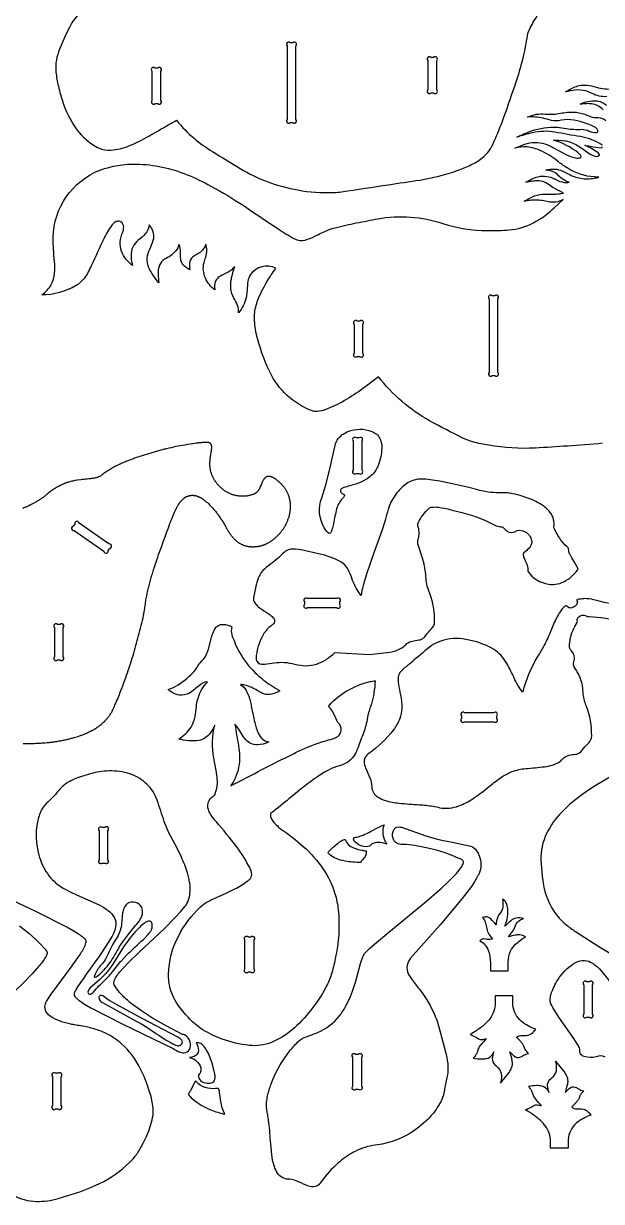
# Model space of a CAD drawing. Extents: x -2280 to 407, y -1036 to 1477.
# Drawn here: x -1341 to -558, y -1036 to 558 of the extents above; entities that cross this region are included whole.
import ezdxf

# ---------------------------------------------------------------- set-up
doc = ezdxf.new("R2010")
doc.units = 0
doc.header["$MEASUREMENT"] = 0
doc.layers.get('0').update_dxf_attribs({"linetype": 'CONTINUOUS'})

msp = doc.modelspace()

# ---------------------------------------------------------------- linework, layer by layer
for points in [[(-1264.3, 573.1, 0.063229), (-1278.4, 553.7, 0.02647), (-1293.5, 519.7, 0.054772), (-1297.1, 504.6, 0.045683), (-1297.1, 492.3, 0.036117), (-1293.8, 473.3, 0.029081), (-1287.4, 450.4, 0.065035), (-1270.7, 417, 0.096726), (-1246.8, 393.8, 0.04106), (-1238.7, 389.4, 0.118064), (-1222.7, 386.7, 0.077384), (-1198.3, 392.3, 0.031689), (-1171.4, 405.6, 0.004529), (-1148.8, 418.6, -0.009558), (-1133.6, 427, 0.058846), (-1109.4, 402.2, 0.036049), (-1085.2, 384.8, -0.001179), (-1047.7, 361.9, 0.092263), (-969.4, 332.7, 0.052025), (-921.4, 329.2, 0.023875), (-910.2, 330.2, 0.001047), (-846.7, 339.9, 0.00452), (-804.1, 346.2, 0.041714), (-753.4, 359, 0.02777), (-735.1, 366.6, 0.047298), (-720.4, 375.6, 0.067232), (-710.4, 385.5, 0.048544), (-706.7, 391.8, 0.009288), (-694.1, 420.7, 0.013255), (-690.3, 431.1, 0.000889), (-673.6, 479.2, 0.017657), (-664.1, 511.7, 0.027333), (-658.4, 541.8, -0.087733), (-655.6, 549.8, -0.051122), (-645.3, 567.7, -0.018027)], [(-551.1, 459, -0.135894), (-570.7, 463.3, 0.034307), (-579.3, 466.7, 0.096811), (-593.8, 467.8, 0.037871), (-607.1, 465.4, -0.043629), (-592.1, 472.9, -0.127992), (-574.8, 474.2, -0.027424), (-562.2, 471.1, 0.111341), (-539.3, 470.2)], [(-556, 441.3, 0.187688), (-571.6, 449.2, 0.045874), (-578.4, 449.5, 0.021179), (-586.8, 448.8, -0.136223), (-566, 453.5, -0.165644), (-551.2, 447.3, -0.042013)], [(-557, 393.1, 0.16388), (-558.8, 394.8, 0.096239), (-586.6, 404.9, -0.00662), (-621.4, 411.1, 0.096931), (-651.5, 410.1, 0.028256), (-673, 404.1, -0.026071), (-653.1, 412.6, -0.100437), (-617.9, 417.5, -0.020531), (-605.7, 415.8, 0.051838), (-585, 414.9, -0.104974), (-574.6, 412.5, 0.112369), (-565.1, 410.6, 0.34741), (-562.9, 412.4, 0.117634), (-563.4, 414.1, 0.144585), (-567, 417.6, 0.093606), (-599.6, 427.8, 0.084131), (-616.4, 426.5, -0.126487), (-629.1, 427.6, 0.077444), (-650.8, 431.5, 0.021821), (-658.2, 431.4, -0.138377), (-634.3, 435.5, 0.074588), (-616.2, 436.1, -0.053002), (-596.7, 438.1, -0.083091), (-580.6, 435.2, 0.018167), (-573.3, 432.2, 0.086622), (-562.6, 430.6, -0.200904), (-552.3, 426.6, 0.194342)], [(-556.8, -10.1, -0.009361), (-604.2, -13.8, -0.001761), (-647.8, -16.6, -0.054921), (-710.7, -12.7, -0.024406), (-732.2, -8.2, -0.050218), (-746, -2.9, -0.011553), (-790.9, 20.4, -0.099836), (-860.3, 80, -0.040286), (-909.6, 45.8, -0.047463), (-934.9, 34.5, -0.079753), (-945.9, 32.9, -0.061972), (-950.2, 33.8, -0.191256), (-1007.5, 86.5, -0.054014), (-1025.7, 138.6, -0.051109), (-1028.2, 161.8, -0.080329), (-1024.3, 181.4, -0.053197), (-1011.5, 208.3, -0.024085), (-999.1, 226.8, 0.376616), (-1033.9, 217.7, 0.107741), (-1037.1, 209.1, 0.035905), (-1037.9, 200.4, -0.0376), (-1039.6, 186.7, -0.117023), (-1049.6, 166.5, 0.103366), (-1051.2, 176.4, 0.033761), (-1056, 186.5, -0.089975), (-1060.2, 199.6, -0.065916), (-1059.5, 212.2, -0.043377), (-1054.8, 228.8, -0.081613), (-1063.8, 221.5, -0.012883), (-1074.4, 216.1, 0.087236), (-1079.6, 211.8, 0.15644), (-1082.2, 204.1, 0.045045), (-1081.8, 197.4, -0.119251), (-1094.7, 213.6, -0.165289), (-1096.5, 234.4, -0.023644), (-1094.1, 241.9, 0.160612), (-1094.2, 259.5, -0.182494), (-1102.9, 247.6, -0.032442), (-1107.9, 244.7, 0.0963), (-1113.4, 240.3, 0.170018), (-1116.3, 231.3, 0.042261), (-1115.7, 224.6, -0.092682), (-1124.8, 231.5, -0.158569), (-1128.1, 239.4, -0.019701), (-1128.2, 247.9, 0.085199), (-1130.2, 259, -0.16036), (-1142, 243.6, -0.031118), (-1149.9, 239, 0.163502), (-1156.7, 230.9, 0.109738), (-1158.8, 218.1, 0.035193), (-1157.5, 206.9, -0.068035), (-1171.1, 227.4, -0.121456), (-1173.5, 240.8, -0.078573), (-1170.1, 252.7, 0.030203), (-1165.2, 264.6, 0.235577), (-1168.5, 282.5, 0.024411), (-1170.9, 285.6, -0.169227), (-1176.3, 273.2, -0.052239), (-1184, 266.1, 0.063535), (-1191.4, 258.2, 0.133779), (-1195.3, 246.5, 0.066506), (-1194.6, 235.8, 0.018596), (-1193.3, 230.6, -0.092477), (-1205.5, 243.9, -0.207662), (-1208.7, 269.1, -0.032777), (-1206.3, 276.3, 0.132334), (-1205.5, 284.6, 0.291653), (-1211.4, 290.4, 0.177282), (-1216.9, 289.2, 0.099209), (-1221.3, 285, 0.049423), (-1232.4, 266.5, 0.001756), (-1248.8, 230.8, -0.045081), (-1258.6, 213.5, -0.10105), (-1269.9, 203.3, -0.134245), (-1316.3, 190.7, 0.118168), (-1303.4, 204.7, 0.101501), (-1299, 220.1, 0.042816), (-1299, 236, -0.025758), (-1300.8, 268.1, -0.306765), (-1237.3, 359.6, -0.094599), (-1188.1, 367.7, -0.094748), (-1119.5, 353.4, -0.028993), (-1087.2, 338.1, -0.021312), (-1042.3, 311.1), (-1032.6, 304.6, 0.002316), (-996.1, 280.1, 0.021961), (-973.8, 266.6, 0.184357), (-959.7, 265, 0.055643), (-946.6, 270.2, -0.011851), (-929.6, 278.1, -0.037417), (-919, 281.7, -0.010941), (-890.2, 288.1, -0.005319), (-861.2, 293.7, -0.124109), (-773.1, 287.4, 0.078555), (-712.3, 277.8, 0.018975), (-683.4, 278.6, 0.105421), (-650.1, 288.4, 0.054133), (-629.5, 302.3, 0.009895), (-622.9, 308.1), (-610, 319.9, -0.033118), (-617.4, 316.8, -0.110532), (-628, 316.4, -0.003275), (-636, 318.1, 0.070354), (-655.2, 318.5, 0.018575), (-662.8, 317.4, -0.042594), (-648.8, 324.6, -0.100732), (-634.2, 327, 0.043321), (-615.1, 327.7, 0.02027), (-609.8, 328.6, -0.009707), (-621.4, 334.5, -0.044386), (-629.2, 339.7, 0.189307), (-647.4, 345, 0.025272), (-655.2, 344, -0.011391), (-660.4, 343.2, -0.067246), (-646.5, 350, -0.175585), (-624.2, 348.9, -0.033538), (-617.3, 345.6, 0.111368), (-605.4, 342.8, 0.042652), (-602.1, 343.1, -0.115547), (-616.3, 352, 0.083089), (-623.4, 357.4, 0.066), (-628.3, 359, 0.017001), (-633.5, 359.7, -0.178055), (-610.7, 358.3, -0.034782), (-603.2, 354.5, 0.078569), (-586.2, 348.5, 0.083368), (-567.8, 348.7, 0.019385), (-561.8, 350, -0.045132), (-567.5, 350.4, -0.130264), (-604.7, 362.6, -0.033271), (-618, 372.2, 0.054365), (-641, 386.1, 0.076882), (-658.9, 390.9, 0.092103), (-675.5, 389.2, -0.029347), (-661.9, 394.7, -0.148699), (-634.9, 395.2, -0.047611), (-623.9, 390.4), (-609.6, 382.5, 0.048944), (-596.8, 376.9, 0.07067), (-589.5, 375.9, 0.045598), (-586.9, 376.3, 0.307547), (-585.7, 377.7, 0.239763), (-586.8, 380.5, 0.091134), (-617.8, 398.5, 0.022604), (-623.1, 400.1, -0.031557), (-608.4, 399.4, -0.09858), (-592.1, 393.8, -0.02659), (-577.9, 384.2, 0.03415), (-570.5, 379.7, 0.141012), (-563, 378.3, 0.257274), (-560.7, 380.1, 0.271895), (-561.1, 381.3, 0.069898), (-567.9, 386.6, 0.021943), (-575.5, 390.5, -0.01332), (-580.7, 393.2, -0.036474), (-573.3, 391.9, 0.049653), (-558.6, 389.9, 0.267046), (-556.9, 391.1, 0.267046)], [(-511.5, -234.9, -0.010006), (-568.5, -221.8, 0.056062), (-581, -220.3, 0.028712), (-586.9, -221, 0.052354), (-590.6, -221.4, 0.244199), (-591.5, -222, 0.244199), (-591.4, -223.2, -0.304852), (-591.1, -226, -0.207075), (-593.9, -230.3, -0.111348), (-598.2, -232.8, -0.206427), (-603.4, -231.9, 0.063453), (-605.6, -230.2, 0.216493), (-607.4, -230.3, 0.115358), (-609.7, -232.3, 0.05876), (-619.9, -248.1, 0.022805), (-627.7, -266, -0.026193), (-637, -285.8, -0.006753), (-644.6, -298.5, 0.053963), (-662.5, -338.2, 0.013999), (-665, -346.9, -0.047426), (-676.6, -327.4, 0.019861), (-686.2, -308.1, 0.12253), (-704.6, -288.7, 0.044554), (-716, -282.9, 0.075485), (-750.9, -274.4, 0.137091), (-783.2, -280.9, 0.056609), (-793.7, -288, -0.003282), (-818.3, -308.8, 0.026484), (-830, -318.7, 0.165478), (-833.5, -326.5, 0.062198), (-833.2, -336.2, 0.008737), (-830.3, -350.5, -0.051903), (-828.7, -368.4, -0.078871), (-831.3, -382.6, -0.065596), (-840, -397.8, -0.077803), (-873.1, -429.6, 0.114572), (-878.5, -435.5, 0.116498), (-879.6, -440.6, 0.100771), (-877.6, -449.7, -0.005308), (-871.7, -462.8, -0.101417), (-869.4, -474.9, 0.222158), (-861.5, -488.5, 0.076964), (-851, -493.4, 0.046405), (-832.4, -497, 0.009806), (-804.9, -499.1, -0.022984), (-786.3, -501.2, -0.01664), (-777, -503.2, 0.137669), (-751.5, -500.7, 0.060651), (-732.4, -491.1, 0.031485), (-710, -474.1, -0.027502), (-693.4, -461.7, -0.044307), (-679.4, -454.4, -0.067444), (-660.8, -450.2, 0.006674), (-635.2, -447.7, 0.113696), (-615, -440.9, 0.065476), (-610.5, -436.9, -0.128485), (-601.8, -432.2, -0.050592), (-593.5, -430.9, 0.168943), (-586.1, -427.7), (-580.6, -421, -0.016708), (-575.4, -415.5, 0.192832), (-571.4, -405.9, 0.095758), (-578.5, -366.3, -0.060326), (-582.8, -349.8), (-583.6, -340.9, 0.090269), (-590, -320.6, 0.034658), (-594, -314.9, -0.238327), (-595.5, -305.6, 0.146741), (-595.1, -298.3, 0.178364), (-599.2, -290.4, -0.111015), (-601.5, -286.3, -0.073976), (-601.5, -282.2, -0.099797), (-594.4, -258), (-591.2, -252.7, 0.197433), (-591, -249.8, -0.238446), (-589.4, -245.3, -0.351559), (-578.8, -243.4, 0.187717), (-574.8, -244.5, -0.063106), (-531.3, -251.7, -0.012158)], [(-546.9, -461.9), (-566.5, -473.4), (-575.8, -479.4), (-584.7, -485.6), (-593.1, -492), (-601.1, -498.6), (-608.4, -505.4), (-615.1, -512.5, 0.08422), (-634.3, -542.2, 0.11891), (-640, -578.9), (-638.5, -596), (-637.2, -605.1, 0.123821), (-619.4, -647.8), (-615.6, -652.6, 0.04434), (-606.3, -661.3, 0.01968), (-593.3, -670.8), (-561.7, -690.8), (-532.3, -708.7, -0.024732)], [(-1378.7, -1004.7, 0.253648), (-1323.5, -1035.9, 0.076419), (-1294.1, -1032.1), (-1264.8, -1023), (-1251, -1017.7), (-1237.9, -1011.8, 0.082547), (-1197.4, -983.2), (-1192.2, -977.8, 0.048066), (-1183.3, -965.2), (-1178.9, -957.3), (-1174.9, -948.8), (-1171.3, -940.3), (-1168.5, -931.9, 0.046152), (-1165.6, -919.1, 0.051143), (-1165.6, -909.1, 0.046982), (-1169.7, -888.9), (-1173.3, -877.9), (-1177.7, -866.9), (-1182.8, -856.2, 0.094906), (-1208.3, -822.5, 0.066474), (-1229.2, -808.6), (-1235, -806, 0.038654), (-1251.7, -800.8, 0.017492), (-1270.2, -797.3, -0.019675), (-1277.1, -796), (-1287.6, -793.2, -0.054124), (-1301.4, -787.6, -0.079277), (-1308.7, -781.8, -0.26608), (-1311.2, -768.6, -0.064497), (-1309.1, -764.1, -0.020133), (-1303.5, -755.5), (-1295.4, -744.5), (-1276.3, -718.9), (-1267.5, -706.5, 0.022737), (-1259.4, -693.4, 0.050964), (-1256.4, -686.1, 0.093247), (-1256.2, -683.2, 0.134215), (-1256.8, -682, 0.043594), (-1260.7, -678.5, 0.020965), (-1266.4, -674.4), (-1273.7, -669.9), (-1282.3, -665), (-1324.4, -643.7), (-1365.4, -624.2)], [(-1346.4, -663.1), (-1333.8, -672.9), (-1324.1, -681.6), (-1317, -688.8), (-1312.2, -694.3), (-1309.5, -697.7, -0.21767), (-1309.1, -700.3, -0.085077), (-1311, -705, -0.033808), (-1315.5, -711.8, -0.016076), (-1320.2, -717.8), (-1329.5, -728.2), (-1340.5, -739.6), (-1352.6, -751.3)], [(-553.3, -840.6, 0.225926), (-565.3, -840.1, -0.15594), (-581.8, -839.8, -0.147513), (-586.6, -836.3, -0.210248), (-587.3, -831.8, 0.119868), (-588.1, -828.3, 0.041582), (-591, -822.6), (-595.7, -815.3), (-614.9, -787.9), (-621.3, -778.1, -0.018665), (-626.7, -768.6, -0.12733), (-627.7, -763.1, -0.063857), (-626.5, -755.7, -0.074555), (-616.9, -735.8, -0.101624), (-596.3, -714.3, -0.116498), (-583.9, -709.8, -0.146677), (-572.8, -712.2, -0.076286), (-561, -721.2, -0.102094), (-533.8, -765, -0.032198)]]:
    msp.add_lwpolyline(points, format="xyb")
for points in [[(-984, 527.7), (-984, 428.2, 1), (-979.8, 423.9), (-976.2, 423.9, 1), (-972, 428.2), (-972, 527.7, 1), (-976.2, 531.9), (-979.8, 531.9, 1)], [(-793.3, 507.8), (-793.3, 468.3, 1), (-789.1, 464), (-785.6, 464, 1), (-781.3, 468.3), (-781.3, 507.8, 1), (-785.6, 512), (-789.1, 512, 1)], [(-1167, 493.4), (-1167, 453.9, 1), (-1162.7, 449.7), (-1159.2, 449.7, 1), (-1155, 453.9), (-1155, 493.4, 1), (-1159.2, 497.7), (-1162.7, 497.7, 1)], [(-710.4, 185.3), (-710.4, 85.8, 1), (-706.1, 81.6), (-702.6, 81.6, 1), (-698.4, 85.8), (-698.4, 185.3, 1), (-702.6, 189.6), (-706.1, 189.6, 1)], [(-893.3, 151.1), (-893.3, 111.6, 1), (-889.1, 107.4), (-885.6, 107.4, 1), (-881.3, 111.6), (-881.3, 151.1, 1), (-885.6, 155.4), (-889.1, 155.4, 1)], [(-909.4, -85.3, 0.038897), (-913.6, -90.9, 0.077699), (-916.9, -98.6, 0.010912), (-921.2, -118.7, -0.02598), (-923.2, -126.7, -0.083092), (-924.9, -130.7, -0.30755), (-927.1, -131.9, -0.158714), (-928.9, -130.7, -0.063148), (-933.6, -124.4, -0.223978), (-937.1, -83.8), (-931.5, -66.3), (-926.9, -48.8), (-918.2, -10.9, -0.135663), (-913, -1.8, -0.128735), (-897.8, 7.2, -0.193122), (-865.6, 4.3, -0.205457), (-856.9, -7.1, -0.08842), (-855.9, -20, -0.080761), (-861.2, -41.3, -0.047539), (-864.7, -47.9, -0.107403), (-877.4, -59.2, -0.053863), (-891, -65.2, -0.007546), (-907.1, -70, 0.092302), (-910.7, -71.9, 0.344688), (-911.5, -75.2, 0.221676), (-908.5, -78.6, -0.071839), (-906.9, -79.5, -0.381998), (-906.7, -81.5, -0.054601), (-907.7, -83.2, -0.020882)], [(-894.4, -7), (-894.4, -46.5, 1), (-890.1, -50.8), (-886.6, -50.8, 1), (-882.4, -46.5), (-882.4, -7, 1), (-886.6, -2.8), (-890.1, -2.8, 1)], [(-919.2, -293.2), (-872.9, -295.7), (-844.8, -292.9, 0.015625), (-836.8, -290.7, 0.077166), (-826.3, -285.3, 0.026633), (-821.6, -281.1, -0.127473), (-814.3, -277.6, -0.015298), (-805.5, -276.1, 0.136147), (-799, -273.5, 0.074172), (-797.6, -271.8, -0.047311), (-793.7, -266.9, 0.022154), (-787.3, -259.9, 0.095625), (-784.5, -254.8, 0.058141), (-784.2, -252.6, 0.069399), (-787.2, -224.4), (-789.3, -217.4), (-793.3, -205.7, -0.065715), (-795.5, -195.4, 0.039468), (-798.5, -173.7), (-800.6, -165.5), (-806.1, -149, -0.07794), (-807, -142.9, -0.056072), (-806.1, -138.7, 0.081563), (-805.4, -127.7, 0.051633), (-806.3, -123.5, -0.042906), (-807, -120.5, -0.138138), (-806.4, -117.9, -0.06308), (-799.9, -107.1, -0.044894), (-791.8, -98.1, -0.141873), (-787.9, -96.5, -0.069718), (-778.8, -96.6, -0.028846), (-762.4, -99.9), (-745.7, -104.3), (-733, -107.9), (-723.1, -111.4), (-715.4, -114.6, 0.00697), (-700.8, -121.7, 0.094954), (-692.9, -123.3, -0.157138), (-690.8, -124.5, 0.04247), (-685.4, -129.2, 0.26275), (-675.7, -129.7, -0.276818), (-661.4, -129.9, -0.217966), (-652.8, -141.7, -0.197281), (-654.9, -150.2, -0.075593), (-661.1, -156.4), (-663.6, -158.6, 0.115434), (-664.2, -159.6, 0.107139), (-663.1, -165, -0.01745), (-658.8, -175.1, -0.116075), (-657.9, -183.1, 0.208474), (-629.7, -200.8, 0.173966), (-606.3, -195.8, 0.065149), (-595.7, -187.3, 0.030451), (-589.6, -180.3, 0.033865), (-593.9, -172.1, -0.014152), (-599.7, -162.4, -0.021614), (-601.7, -158.4, -0.106428), (-602.7, -151.9, -0.065246), (-612.1, -142.2, -0.05878), (-621.4, -126.7, -0.020236), (-622.7, -123.3, 0.217198), (-627.5, -103.7, 0.089593), (-639.7, -92.8, 0.058133), (-660.4, -83.2), (-668.5, -80.7, 0.032258), (-682.1, -77.7, 0.023674), (-689, -77), (-700.5, -76.9, -0.0405), (-715.2, -75.5, -0.017648), (-725.8, -73.2), (-739.7, -69.3), (-777, -61.4), (-786.9, -59.8), (-796, -58.8, 0.052442), (-806.7, -58.8, 0.031804), (-813.8, -60.5, 0.070713), (-821.7, -64.5, 0.076947), (-835.2, -77.1, 0.073033), (-845.4, -94.4, 0.027051), (-847.2, -99.5, -0.007631), (-851.2, -114.4), (-855.8, -128.6), (-866.6, -158.5), (-876.9, -188.5), (-881, -202.7, 0.021628), (-883.8, -216, -0.068698), (-895.2, -195.6, 0.013682), (-899.7, -184, 0.15949), (-911.3, -170.4, 0.057376), (-925.5, -164), (-933.5, -161.5), (-943.2, -159), (-959.1, -155.4, 0.026915), (-972.6, -153.3, 0.077433), (-980.9, -153.8, 0.118552), (-987.6, -157.4, 0.006412), (-997.7, -166.8, -0.022518), (-1008.9, -175.4, 0.078692), (-1018.9, -185, 0.078934), (-1024.1, -195.5, 0.022747), (-1025.8, -201.7), (-1029.5, -218.9, 0.203926), (-1027.8, -226.1, 0.075533), (-1023, -231.2, 0.024387), (-1018.2, -234.7, -0.010397), (-1006.8, -242.3, -0.061793), (-1002.1, -246.8, -0.208955), (-1000.9, -251.3, -0.149167), (-1002.6, -254.4, -0.057206), (-1005.5, -256.9, 0.100917), (-1015.9, -268.4, 0.110719), (-1025.7, -297.3, 0.049067), (-1025.7, -302.4, 0.354348), (-1018.2, -308.8, 0.062254), (-1014, -308.8), (-1001.6, -307, -0.094593), (-973.7, -308.8, 0.059011), (-958.2, -311, 0.150703), (-931.7, -302.9, 0.029131)], [(-1272.5, -128.2), (-1232.2, -156.2, 1), (-1226.2, -155.1), (-1224.2, -152.2, 1), (-1225.3, -146.3), (-1265.7, -118.3, 1), (-1271.6, -119.4), (-1273.6, -122.3, 1)], [(-956.4, -232.3), (-916.9, -232.3, 1), (-912.6, -228), (-912.6, -224.5, 1), (-916.9, -220.3), (-956.4, -220.3, 1), (-960.6, -224.5), (-960.6, -228, 1)], [(-1299.2, -259.5), (-1299.2, -299, 1), (-1295, -303.2), (-1291.5, -303.2, 1), (-1287.2, -299), (-1287.2, -259.5, 1), (-1291.5, -255.2), (-1295, -255.2, 1)], [(-1081.9, -485.7, 0.130603), (-1078.8, -461.2, 0.017385), (-1079.7, -455.2, -0.005651), (-1083.3, -436.2, -0.101058), (-1081.9, -391.3, -0.042915), (-1088, -402.2, -0.196325), (-1103.7, -412.1, -0.07591), (-1117.5, -412.6, -0.024301), (-1130.8, -410.4, 0.110039), (-1114, -394, 0.090583), (-1108.4, -379.6, 0.035094), (-1106.8, -366.8, -0.108749), (-1100, -343.8, -0.071325), (-1091.7, -333.2, 0.162193), (-1095.4, -333.3, 0.064785), (-1099.3, -335.3, 0.003936), (-1113, -346, -0.140676), (-1126.7, -351, -0.139395), (-1137.9, -348.4, -0.069879), (-1144.9, -343.4, 0.092754), (-1119.3, -327.7, 0.026337), (-1109.9, -318.9, 0.074806), (-1104.9, -311.3, -0.088266), (-1099.4, -304.6, 0.113238), (-1092.1, -293.3, 0.022103), (-1090.5, -288.8), (-1085.3, -269.4, -0.055113), (-1081.8, -261.2, -0.267866), (-1070.7, -255.1, -0.076525), (-1064.4, -256.2, -0.028623), (-1058.9, -258.3, 0.145453), (-1058.8, -269.4, 0.03407), (-1055.9, -277, 0.071292), (-1038.1, -308.6, 0.064623), (-1016.3, -330, 0.033757), (-993.8, -345, -0.107546), (-1007, -350, -0.146491), (-1018, -348, -0.035748), (-1024.4, -344.5, 0.076397), (-1041.3, -337.3, 0.031654), (-1047.1, -336.4, -0.129643), (-1039.4, -344.7, -0.067613), (-1033.6, -360.5, -0.012789), (-1032.1, -367.5, 0.006488), (-1027.9, -387.7, 0.050499), (-1023.1, -402.3, 0.111307), (-1016.5, -410.9, 0.136308), (-1008.7, -414, -0.111942), (-1024.5, -418.2, -0.214563), (-1039.9, -411.2, -0.050696), (-1043.8, -406), (-1049.5, -396.8, 0.050768), (-1054.6, -390.2, 0.006379), (-1049.8, -419.6, -0.021926), (-1048.4, -432.9, -0.1147), (-1054.3, -463.4, -0.056656), (-1060.4, -473.5, -0.002718), (-975.5, -430.1, -0.026318), (-943.3, -416.2, -0.026896), (-922.6, -410.2, 0.078326), (-915.3, -406.7, 0.221654), (-910.7, -398, 0.221654), (-914.4, -388.8, -0.120393), (-916.8, -385.1, 0.045141), (-922.6, -372.5, 0.062825), (-927.8, -366, -0.054958), (-920.6, -358.1, -0.126897), (-871.6, -332.6, -0.021381), (-864.8, -331.4, -0.040538), (-866.6, -348.4, -0.038528), (-869.5, -362.6, -0.028296), (-871.7, -368.3, 0.055485), (-875.7, -384.3, -0.04935), (-881.4, -404.4, 0.009381), (-889.3, -425.2, -0.252783), (-912.9, -446.5, 0.060364), (-927.1, -451.8, 0.038071), (-953.8, -469, 0.011495), (-975.2, -486, -0.002559), (-998.7, -505.3, -0.044257), (-1005.8, -510.1, 0.227051), (-1004.8, -519, 0.074628), (-997.2, -527.9, 0.020037), (-992.7, -531.6, -0.03026), (-962.1, -555.5, -0.05938), (-934.9, -586.4, -0.074136), (-919.1, -619.5, -0.049121), (-914.8, -641.4, -0.080635), (-918.7, -707.4, -0.025872), (-924.2, -729.1, -0.048077), (-931.6, -746.3, -0.095458), (-977.6, -804, -0.078363), (-1005.1, -820.9, -0.124038), (-1035.3, -824.8, -0.064116), (-1071.8, -816.3, -0.049377), (-1097.8, -804, -0.066618), (-1115.8, -789.1, -0.028467), (-1130.6, -771.8, -0.08804), (-1142.3, -748, -0.07436), (-1144.5, -728.3, -0.114953), (-1131.3, -677.3, -0.084686), (-1101.2, -637.2, -0.06183), (-1090.7, -629.9, -0.0171), (-1084.4, -626.8, 0.015627), (-1054.8, -613.1, 0.037231), (-1037.3, -602.2, 0.061863), (-1033.7, -598.8, 0.210398), (-1032, -591.7, 0.084584), (-1034.2, -585.2, 0.04191), (-1052.5, -555.8, 0.018357), (-1079.8, -522.4, -0.040575), (-1087.7, -511.8, -0.055112), (-1090.6, -505.6, -0.135793), (-1091.1, -497.2, -0.135121), (-1087.4, -490.4, -0.056671)], [(-743.7, -386.8), (-704.2, -386.8, 1), (-699.9, -382.6), (-699.9, -379, 1), (-704.2, -374.8), (-743.7, -374.8, 1), (-747.9, -379), (-747.9, -382.6, 1)], [(-1251.9, -457.7), (-1265.2, -461.8, 0.025235), (-1274.9, -465.7, 0.046592), (-1283.4, -470.6, 0.057255), (-1291.7, -478.2, -0.009616), (-1301.6, -489.2, -0.012439), (-1309.9, -497.2, 0.0882), (-1317.6, -508.3, 0.066871), (-1322.6, -524.8, 0.101216), (-1321.2, -563.6, 0.081289), (-1310.6, -589.5, 0.10833), (-1291.5, -609.2, 0.020373), (-1284.5, -613.5), (-1276.9, -617.4), (-1269.1, -621.1), (-1238.4, -634.8, -0.04828), (-1226.2, -642.4, -0.103121), (-1218.2, -651.5, -0.167438), (-1216.2, -664.4, -0.069747), (-1219.1, -673.2, -0.021305), (-1221.1, -677.1), (-1229.4, -690.5), (-1238.3, -703.7, 0.002294), (-1263, -738.5), (-1268.6, -747.1, 0.029446), (-1271.4, -752.1, 0.094748), (-1272.6, -756.1, 0.211206), (-1271.7, -758.5, 0.055719), (-1268.8, -761.5, 0.022854), (-1264.9, -764.4), (-1258.2, -768.9), (-1249.8, -773.8), (-1206.4, -796.1), (-1138.5, -828.9, 0.075941), (-1129, -833.9, 0.137336), (-1121.7, -834.5, 0.265099), (-1115.3, -828.3, 0.187835), (-1116.3, -817.7, 0.183676), (-1123, -810.7, 0.071201), (-1125.5, -810), (-1147.7, -798.5), (-1166.1, -787.9), (-1181.3, -778.2), (-1193.4, -769.4, -0.030751), (-1206.6, -757.8, -0.041062), (-1214.8, -748.2, -0.040718), (-1218.2, -742.7, -0.182238), (-1218.4, -738.2, -0.078466), (-1215.5, -732.1, -0.031799), (-1210.5, -725.3), (-1205.1, -719.3), (-1198.8, -712.7), (-1183.9, -698.3), (-1150.5, -667.1), (-1135, -651.5), (-1128.2, -644), (-1122.3, -636.9, 0.141384), (-1115.5, -619.1, 0.061033), (-1115.9, -605.5, 0.021509), (-1117.1, -598.4), (-1119, -591.3, 0.033418), (-1127.1, -570.1), (-1133.4, -557.2), (-1144, -537.1), (-1147.4, -529.5), (-1150.3, -521.9, 0.005507), (-1160.1, -492.9, 0.047416), (-1165.9, -481, 0.110363), (-1183.6, -463.8, 0.108796), (-1211.2, -454.1, 0.073344), (-1238.3, -454.7, 0.0278)], [(-1238.6, -534.3), (-1238.6, -573.8, 1), (-1234.3, -578), (-1230.8, -578, 1), (-1226.6, -573.8), (-1226.6, -534.3, 1), (-1230.8, -530), (-1234.3, -530, 1)], [(-829.2, -529.7), (-796, -541.3), (-785.4, -544.4), (-776.8, -546.5), (-760.2, -549.6), (-735.1, -555.2, -0.144568), (-727.4, -561.4, -0.254766), (-723.8, -592, -0.038356), (-725.9, -596, -0.018903), (-729.6, -602.4), (-734.4, -609.7), (-746.7, -626.1), (-776.5, -661.7), (-816.8, -706.9, 0.090886), (-821.2, -716.2, 0.177352), (-819.8, -728.1, 0.051918), (-814.7, -736, 0.003499), (-803.4, -750.4), (-799, -756.3), (-794.6, -763), (-790.2, -770.6), (-786, -779.2, -0.035767), (-778.4, -799.9), (-768.6, -837.2, -0.04074), (-766.1, -853.6, -0.078619), (-767.7, -868.3, 0.028488), (-770.9, -886, -0.066439), (-774.6, -898.2, -0.070173), (-787.8, -918.7, -0.017615), (-793.1, -924.5), (-799, -930.2), (-805.4, -935.6, -0.117113), (-855.1, -958.4, -0.016507), (-867.9, -960.3, 0.090266), (-894.9, -969.9, 0.052944), (-915.1, -984.3, 0.060231), (-937.2, -1008.7, -0.065635), (-941.1, -1013.3, -0.206303), (-950.8, -1016.1, -0.069442), (-958.3, -1014, 0.006627), (-971.7, -1008, 0.074439), (-980.3, -1006, -0.271919), (-997, -997.5, -0.068197), (-1001.2, -988.7, -0.032946), (-1003.6, -979.5), (-1004.7, -972.7), (-1006.2, -958.2, 0.010099), (-1008.6, -929), (-1009.5, -922.4, 0.014888), (-1011.1, -915.1, -0.076936), (-1011.7, -901.7, -0.052755), (-1008.3, -885, -0.012556), (-1006.1, -878.2), (-1003.3, -871.1, -0.06659), (-980.6, -832.5, -0.015296), (-975.5, -826.5, -0.015159), (-969.4, -820.2, -0.102158), (-957.6, -813, 0.008264), (-943, -807.5, 0.127975), (-913.2, -784.9, 0.037929), (-904.9, -772.4), (-901.3, -765.5), (-898.1, -758.5), (-895.4, -751.5), (-890.9, -737.8), (-884.4, -713.9, -0.032756), (-880.8, -703.6, -0.068852), (-878.2, -699.5, -0.018403), (-872.9, -694.3), (-865.6, -687.8), (-846.1, -671.4), (-797.9, -631.8), (-775, -612), (-765.2, -602.9), (-756.9, -594.6, 0.035292), (-748.3, -584.2, 0.065705), (-745.4, -578.5, 0.246558), (-745.9, -574.7, 0.095108), (-746.8, -573.9, 0.018214), (-758.1, -568.8), (-769.9, -564.4), (-781.7, -560.8), (-793.2, -557.8), (-804, -555.6), (-813.9, -554), (-822.4, -553.1, 0.01563), (-830, -552.8, -0.327074), (-840.5, -544.7, -0.232067), (-838.8, -532.3, -0.317243), (-830.5, -529.3, -0.029846)], [(-893.5, -543.4, 0.070197), (-885.4, -541.8, 0.024935), (-879.6, -539.6, 0.019734), (-871, -535.4), (-860.5, -529.8, -0.052706), (-853.4, -526.7), (-852.6, -526.5, 0.121889), (-854.5, -536.1, 0.11411), (-851, -548.7, 0.030635), (-848.6, -552.6, 0.110609), (-861.2, -550.2, 0.086819), (-867.8, -551.7, 0.059035), (-869.5, -552.7, 0.013312), (-872.3, -555.1, -0.172473), (-882.4, -555.2, -0.125036), (-892.1, -549.5, -0.254969), (-893.8, -544.3, -0.043562)], [(-876.8, -561.5, -0.222511), (-879.6, -571.2, 0.013407), (-883.1, -575, 0.096929), (-884.4, -577.2, -0.0479), (-905.4, -575.4, -0.051243), (-917.4, -572, -0.096397), (-926.4, -566.5, -0.056119), (-928.8, -563.6), (-921.9, -557.1), (-915.5, -551.6, -0.040662), (-909.9, -547.7, -0.105485), (-905.2, -546, 0.167337), (-900.8, -553.3, 0.081128), (-893.9, -557.5, 0.061567), (-882.2, -560.8, 0.018947)], [(-1184.3, -633.9, 0.46374), (-1203.8, -637, 0.096128), (-1206.5, -644.2, 0.026796), (-1207.2, -648.8, 0.006923), (-1208.1, -660, -0.106895), (-1214.1, -678.4), (-1219.9, -687.7), (-1222.9, -693.3, 0.003834), (-1230.1, -708.2, -0.094624), (-1235.8, -715.8, 0.081336), (-1244.5, -729.4, 0.094349), (-1245.1, -732, 0.548962), (-1243.7, -732.6, 0.073922), (-1241.3, -731.2, 0.047076), (-1233.8, -724.6, 0.053398), (-1219.2, -705.7, 0.002892), (-1210.9, -691.2), (-1206.6, -684.6), (-1198.3, -673.8, 0.008732), (-1184.1, -656.1, 0.089232), (-1180, -647.6, 0.27265)], [(-708.6, -724), (-684.6, -724), (-684.6, -712, -0.09056), (-681.2, -697.2, -0.093389), (-674.4, -687.8, -0.064958), (-660.5, -677.7, 0.073306), (-669.4, -675.3, 0.072072), (-675, -675.7, 0.005787), (-684.2, -677.8, 0.123926), (-674.8, -662.7, -0.184953), (-668.5, -655.3, -0.039026), (-663.6, -653, 0.075563), (-673.8, -652.5, 0.153529), (-681.3, -656.5, 0.003428), (-688.9, -663.6, 0.093291), (-684.9, -642.9, 0.085282), (-686.8, -632.9, 0.103804), (-690.3, -628, 0.053284), (-692, -626.9, -0.052), (-691.8, -637.6, -0.158741), (-695.9, -646.3, 0.13399), (-700.2, -656.3, 0.027102), (-700.8, -661.6, 0.024958), (-708.2, -653.7, 0.056094), (-711, -651.7, 0.151493), (-715.6, -651.1, 0.011618), (-719.3, -651.6, -0.141226), (-715.1, -659.6), (-713.6, -666.7, 0.158786), (-705.4, -680.5, -0.113765), (-712.8, -681.6), (-717, -680.8, 0.176279), (-721, -681.8, 0.030081), (-722.9, -683.2, -0.222584), (-710.3, -699.8, -0.024043), (-709.5, -703.8, -0.016744), (-708.6, -712)], [(-1187.6, -669, 0.039624), (-1205.4, -691.4), (-1220.2, -714.9, -0.036402), (-1229.5, -727.4), (-1234, -732.1), (-1238.2, -736.1), (-1251.2, -747.3, 0.194945), (-1253.9, -753, 0.23648), (-1252.8, -755.1, 0.23648), (-1250.5, -755.5, 0.131604), (-1246.2, -752.6, -0.022076), (-1238.8, -744.4, 0.018123), (-1224.7, -730.2, 0.01553), (-1219, -723.5), (-1212.5, -714.8, -0.018546), (-1208.5, -710.2), (-1201.5, -702.8, 0.001216), (-1178.7, -681.3), (-1172.7, -675.1, 0.052788), (-1167.8, -668.7, 0.148926), (-1166.6, -662.8, 0.144994), (-1167.8, -658.2, 0.318243), (-1171.9, -656.8, 0.094547), (-1176.2, -658.7, 0.046733), (-1181.9, -663.2, 0.021823)], [(-1036.8, -677.8), (-1033.3, -677.8, -1), (-1029.1, -682.1), (-1029.1, -721.6, -1), (-1033.3, -725.8), (-1036.8, -725.8, -1), (-1041.1, -721.6), (-1041.1, -682.1, -1)], [(-582.2, -742.9), (-582.2, -782.4, 1), (-577.9, -786.6), (-574.4, -786.6, 1), (-570.2, -782.4), (-570.2, -742.9, 1), (-574.4, -738.6), (-577.9, -738.6, 1)], [(-1189.3, -791.4, -0.024324), (-1182.3, -795.1), (-1174.1, -800.2, 0.00535), (-1147.7, -817.6), (-1140.2, -822, 0.045293), (-1133.4, -825, 0.099953), (-1130.8, -825.3, 0.145805), (-1126.6, -822.7, 0.374176), (-1126.6, -817.6, 0.109996), (-1131.9, -813.6), (-1180.4, -788.6), (-1212.1, -771.5), (-1224, -764.5, -0.038177), (-1232.4, -758.5, 0.108507), (-1235.3, -757.3, 0.29689), (-1238.4, -758.5, 0.188344), (-1238.8, -760.5, 0.190836), (-1236.1, -765.3, 0.048432), (-1234.1, -766.8)], [(-678.1, -757.9), (-702.1, -757.9), (-702.1, -769.9, -0.156004), (-710.8, -790.6, -0.059066), (-722.1, -801, -0.03489), (-735.9, -810, -0.064911), (-724.7, -816.1, 0.160834), (-719.9, -816.8, 0.027639), (-714, -815.8, 0.027824), (-722, -824.4, 0.05215), (-725, -829.4, 0.010459), (-726.6, -834.1, -0.056995), (-728.7, -838, -0.025778), (-731.8, -842.2, 0.03388), (-720.7, -843.2, 0.04392), (-714.2, -842.7, 0.197845), (-705.9, -837, 0.035419), (-703.9, -833.3, 0.078559), (-706.1, -842.5, 0.213009), (-702.6, -850.9, -0.006158), (-697.9, -855.3, -0.193591), (-693.7, -865.8, -0.070563), (-695, -876), (-683.4, -861.3, 0.051074), (-679.9, -855.3, 0.140672), (-678.9, -846.3, 0.030463), (-680.1, -840.7), (-682.2, -833.4, 0.078784), (-674.6, -840.2, 0.283432), (-666.6, -840, -0.038643), (-660.6, -836.6, -0.06323), (-657.1, -835.7, -0.062628), (-661.4, -830.5, -0.068601), (-663.2, -826, 0.07902), (-665.4, -822.1, 0.028131), (-668.4, -818.6), (-673.2, -813.9, -0.204658), (-666, -811.2, 0.025086), (-660, -811.4, 0.17748), (-651.3, -807.5, 0.04897), (-647.2, -802.9, -0.092217), (-666.7, -792.2, -0.199617), (-678.1, -769.9)], [(-1116.1, -841.2, -0.286711), (-1101, -855, -0.130062), (-1101.1, -860.6, -0.098599), (-1103, -863.6, 0.323578), (-1102.8, -870.6, 0.203055), (-1094.2, -875.6, 0.094714), (-1086.4, -875.4, 0.310065), (-1081.8, -870.4, 0.108021), (-1081.8, -864.7, 0.019289), (-1083, -858.3), (-1085.1, -850.3, 0.057393), (-1093, -831.1, 0.065785), (-1098.4, -824.2, 0.139831), (-1104, -821.2, 0.093517), (-1107, -821.3, -0.115936), (-1104.1, -831.6, -0.311321), (-1110, -839.9, -0.078275)], [(-883.1, -840.7), (-883.1, -880.2, -1), (-887.3, -884.5), (-890.8, -884.5, -1), (-895.1, -880.2), (-895.1, -840.7, -1), (-890.8, -836.5), (-887.3, -836.5, -1)], [(-603.3, -964.1), (-627.3, -964.1), (-627.3, -952.1, 0.156004), (-636, -931.5, 0.059066), (-647.3, -921, 0.03489), (-661.1, -912, 0.064911), (-649.9, -906, -0.160834), (-645.1, -905.3, -0.027639), (-639.3, -906.3, -0.027824), (-647.2, -897.6, -0.05215), (-650.3, -892.7, -0.010459), (-651.9, -887.9, 0.056995), (-653.9, -884, 0.025778), (-657.1, -879.9, -0.03388), (-645.9, -878.8, -0.04392), (-639.4, -879.4, -0.197845), (-631.2, -885.1, -0.035419), (-629.1, -888.7, -0.078559), (-631.3, -879.5, -0.213009), (-627.9, -871.1, 0.006158), (-623.1, -866.7, 0.193591), (-618.9, -856.2, 0.070563), (-620.2, -846), (-608.6, -860.7, -0.051074), (-605.1, -866.8, -0.140672), (-604.1, -875.8, -0.030463), (-605.3, -881.4), (-607.4, -888.6, -0.078784), (-599.8, -881.8, -0.283432), (-591.9, -882, 0.038643), (-585.9, -885.4, 0.06323), (-582.4, -886.4, 0.062628), (-586.7, -891.5, 0.068601), (-588.4, -896, -0.07902), (-590.7, -900, -0.028131), (-593.6, -903.4), (-598.4, -908.1, 0.204658), (-591.2, -910.8, -0.025086), (-585.2, -910.6, -0.17748), (-576.5, -914.5, -0.04897), (-572.4, -919.1, 0.092217), (-592, -929.8, 0.199617), (-603.3, -952.1)], [(-1301.9, -866.8), (-1301.9, -906.3, 1), (-1297.7, -910.6), (-1294.1, -910.6, 1), (-1289.9, -906.3), (-1289.9, -866.8, 1), (-1294.1, -862.6), (-1297.7, -862.6, 1)], [(-1108.2, -872.6, 0.020378), (-1114.4, -885.3, -0.038364), (-1116.9, -889.3, -0.040915), (-1118.2, -890.8, 0.056283), (-1112.2, -897.1, 0.079369), (-1087.4, -911.9, 0.0461), (-1068.3, -917.8, -0.08018), (-1073.9, -900.6, -0.011497), (-1075.5, -888, 0.151125), (-1077.3, -883.1, -0.057723), (-1091.4, -882.9, -0.152377), (-1104.5, -876.2, -0.011918)]]:
    msp.add_lwpolyline(points, format="xyb", close=True)
msp.add_lwpolyline([(-1341.6, -416.2), (-1338.2, -416.2), (-1334.7, -416.2), (-1331.3, -416.2), (-1329.6, -416.2), (-1327.9, -416.1), (-1326.2, -416.1), (-1324.5, -416), (-1322.7, -416), (-1321, -415.9), (-1319.3, -415.8), (-1317.6, -415.7), (-1315.9, -415.6), (-1314.2, -415.5), (-1311.5, -415.3), (-1308.9, -415), (-1307.6, -414.9), (-1306.2, -414.8), (-1304.9, -414.6), (-1303.6, -414.5), (-1302.3, -414.3), (-1301, -414.1), (-1299.6, -413.9), (-1298.3, -413.8), (-1297, -413.6), (-1295.7, -413.4), (-1294.4, -413.1), (-1293.1, -412.9), (-1291.7, -412.7), (-1290.4, -412.5), (-1289.1, -412.2), (-1287.8, -412), (-1286.5, -411.7), (-1285.2, -411.4), (-1283.9, -411.2), (-1282.6, -410.9), (-1281.3, -410.6), (-1280, -410.3), (-1278.7, -409.9), (-1277.4, -409.6), (-1276.2, -409.3), (-1274.9, -408.9), (-1273.6, -408.6), (-1272.3, -408.2), (-1270.6, -407.7), (-1268.8, -407.2), (-1267.1, -406.6), (-1265.4, -406.1), (-1263.7, -405.5), (-1262, -404.8), (-1260.3, -404.2), (-1258.6, -403.5), (-1257.8, -403.2), (-1256.9, -402.8), (-1256.1, -402.5), (-1255.3, -402.1), (-1254.5, -401.8), (-1253.6, -401.4), (-1252.8, -401), (-1252, -400.6), (-1251.2, -400.2), (-1250.4, -399.8), (-1249.6, -399.4), (-1248.8, -398.9), (-1248, -398.5), (-1247.2, -398.1), (-1246.4, -397.6), (-1245.6, -397.2), (-1244.5, -396.5), (-1243.4, -395.8), (-1242.3, -395.1), (-1241.2, -394.4), (-1240.1, -393.7), (-1239.1, -392.9), (-1238, -392.2), (-1237, -391.4), (-1235.9, -390.6), (-1234.9, -389.8), (-1233.9, -388.9), (-1233.4, -388.5), (-1233, -388.1), (-1232.5, -387.6), (-1232, -387.2), (-1231.5, -386.7), (-1231.1, -386.3), (-1230.6, -385.8), (-1230.2, -385.3), (-1229.7, -384.9), (-1229.3, -384.4), (-1228.5, -383.5), (-1227.7, -382.6), (-1226.9, -381.7), (-1226.2, -380.8), (-1225.5, -379.8), (-1224.8, -378.9), (-1224.1, -377.9), (-1223.5, -376.9), (-1222.8, -375.9), (-1222.2, -374.9), (-1221.6, -373.9), (-1221.1, -372.9), (-1220.8, -372.3), (-1220.5, -371.8), (-1220.3, -371.3), (-1220, -370.7), (-1219.8, -370.2), (-1219.5, -369.6), (-1219.3, -369.1), (-1219.1, -368.6), (-1218.7, -367.8), (-1218.4, -367.1), (-1217.8, -365.6), (-1217.1, -364.1), (-1216.5, -362.6), (-1215.8, -361.1), (-1215.1, -359.7), (-1214.5, -358.2), (-1213.8, -356.7), (-1212.5, -353.4), (-1211.2, -350.2), (-1209.9, -346.9), (-1208.6, -343.7), (-1207.3, -340.4), (-1206.1, -337.1), (-1204.9, -333.8), (-1203.7, -330.5), (-1202.5, -327.2), (-1201.3, -323.9), (-1200.2, -320.6), (-1199.1, -317.3), (-1198, -314), (-1196.9, -310.7), (-1195.8, -307.3), (-1194.8, -304), (-1193.7, -300.6), (-1192.7, -297.3), (-1191.7, -293.9), (-1190.7, -290.6), (-1189.7, -287.2), (-1188.8, -283.8), (-1187.8, -280.4), (-1186.9, -277.1), (-1186, -273.7), (-1185.1, -270.3), (-1184.2, -266.9), (-1183.3, -263.5), (-1182.4, -260.1), (-1181.5, -256.7), (-1180.7, -253.3), (-1179.9, -249.9), (-1179.5, -248.5), (-1179.2, -247.1), (-1178.9, -245.7), (-1178.6, -244.2), (-1178.4, -242.8), (-1178.1, -241.4), (-1177.9, -240), (-1177.7, -238.5), (-1177.2, -235.7), (-1176.8, -232.8), (-1176.4, -229.9), (-1176, -227.1), (-1175.7, -225.3), (-1175.4, -223.5), (-1175.1, -221.7), (-1174.8, -220), (-1174.4, -218.2), (-1174.1, -216.4), (-1173.7, -214.6), (-1173.4, -212.9), (-1173, -211.1), (-1172.6, -209.3), (-1172.2, -207.6), (-1171.8, -205.8), (-1171.4, -204.1), (-1170.9, -202.3), (-1170.5, -200.6), (-1170, -198.8), (-1169.5, -197.1), (-1169.1, -195.3), (-1168.6, -193.6), (-1168.1, -191.8), (-1167.6, -190.1), (-1167.1, -188.3), (-1166.5, -186.6), (-1166, -184.9), (-1165.5, -183.1), (-1164.9, -181.4), (-1163.8, -177.9), (-1162.7, -174.5), (-1161.5, -171), (-1160.4, -167.6), (-1159.2, -164.2), (-1158, -160.7), (-1156.8, -157.3), (-1155.5, -153.9), (-1154.3, -150.5), (-1151.8, -143.6), (-1149.3, -136.8), (-1146.8, -130), (-1145.5, -126.6), (-1144.3, -123.3), (-1143.1, -119.9), (-1141.9, -116.5), (-1141.5, -115.4), (-1141.1, -114.3), (-1140.7, -113.2), (-1140.2, -112.1), (-1139.8, -111), (-1139.3, -109.9), (-1138.8, -108.8), (-1138.4, -107.7), (-1137.4, -105.6), (-1136.4, -103.4), (-1135.4, -101.3), (-1134.5, -99.2), (-1134, -98.1), (-1133.5, -97.1), (-1132.9, -96.1), (-1132.3, -95), (-1132, -94.5), (-1131.7, -94), (-1131.4, -93.5), (-1131.1, -93), (-1130.8, -92.5), (-1130.5, -92), (-1130.1, -91.5), (-1129.8, -91.1), (-1129.5, -90.6), (-1129.1, -90.1), (-1128.7, -89.6), (-1128.4, -89.2), (-1128, -88.7), (-1127.6, -88.3), (-1127.2, -87.8), (-1126.8, -87.4), (-1126.4, -87), (-1126, -86.6), (-1125.6, -86.1), (-1125.2, -85.7), (-1124.8, -85.4), (-1124.3, -85), (-1123.9, -84.6), (-1123.4, -84.2), (-1123.1, -83.9), (-1122.7, -83.7), (-1122.3, -83.4), (-1121.9, -83.1), (-1121.5, -82.9), (-1121.1, -82.7), (-1120.7, -82.5), (-1120.3, -82.2), (-1119.9, -82), (-1119.5, -81.9), (-1119, -81.7), (-1118.6, -81.5), (-1118.2, -81.4), (-1117.7, -81.2), (-1117.3, -81.1), (-1116.8, -81), (-1116.4, -80.9), (-1115.9, -80.8), (-1115.4, -80.7), (-1115, -80.6), (-1114.5, -80.5), (-1114, -80.5), (-1113.6, -80.4), (-1113.1, -80.4), (-1112.6, -80.4), (-1112.2, -80.4), (-1111.7, -80.4), (-1111.2, -80.4), (-1110.8, -80.5), (-1110.3, -80.5), (-1109.8, -80.6), (-1109.4, -80.6), (-1108.8, -80.7), (-1108.2, -80.9), (-1107.7, -81), (-1107.1, -81.1), (-1106.5, -81.3), (-1106, -81.5), (-1105.4, -81.7), (-1104.9, -81.9), (-1104.3, -82.1), (-1103.8, -82.3), (-1103.3, -82.6), (-1102.7, -82.8), (-1102.2, -83.1), (-1101.7, -83.4), (-1101.1, -83.6), (-1100.6, -83.9), (-1100.1, -84.2), (-1099.6, -84.5), (-1099.1, -84.9), (-1098.6, -85.2), (-1098.1, -85.5), (-1097.6, -85.9), (-1097.1, -86.2), (-1096.7, -86.5), (-1095.7, -87.3), (-1094.8, -88), (-1093.9, -88.8), (-1093, -89.5), (-1092, -90.4), (-1091, -91.3), (-1090, -92.2), (-1089.1, -93.2), (-1088.1, -94.1), (-1087.2, -95.1), (-1086.3, -96), (-1085.4, -97), (-1084.5, -98), (-1083.6, -99), (-1082.7, -100), (-1081.8, -101.1), (-1081, -102.1), (-1080.2, -103.2), (-1079.3, -104.2), (-1078.5, -105.3), (-1077.7, -106.4), (-1076.9, -107.5), (-1076.1, -108.6), (-1075.4, -109.7), (-1074.6, -110.8), (-1073.9, -111.9), (-1073.1, -113), (-1072.4, -114.2), (-1071.7, -115.3), (-1071, -116.4), (-1070.3, -117.6), (-1069.6, -118.7), (-1068.9, -119.9), (-1068.2, -121), (-1067.6, -122.2), (-1066.9, -123.4), (-1066.4, -124.3), (-1065.9, -125.3), (-1065.3, -126.2), (-1064.7, -127.2), (-1064.2, -128.1), (-1063.6, -129.1), (-1063, -130), (-1062.4, -130.9), (-1061.8, -131.8), (-1061.2, -132.8), (-1060.5, -133.6), (-1059.9, -134.5), (-1059.2, -135.4), (-1058.5, -136.3), (-1057.8, -137.1), (-1057.1, -138), (-1056.5, -138.6), (-1056, -139.2), (-1055.4, -139.8), (-1054.8, -140.4), (-1054.2, -140.9), (-1053.6, -141.5), (-1053, -142), (-1052.3, -142.6), (-1051.7, -143.1), (-1051, -143.6), (-1050.4, -144.1), (-1049.7, -144.5), (-1049, -145), (-1048.3, -145.4), (-1047.6, -145.8), (-1046.8, -146.2), (-1046.1, -146.6), (-1045.5, -146.9), (-1044.8, -147.2), (-1044.1, -147.5), (-1043.4, -147.8), (-1042.7, -148), (-1042, -148.3), (-1041.2, -148.5), (-1040.5, -148.7), (-1039.8, -148.9), (-1039, -149.1), (-1038.3, -149.2), (-1037.6, -149.4), (-1036.8, -149.5), (-1036.1, -149.6), (-1035.3, -149.7), (-1034.5, -149.8), (-1033.6, -149.9), (-1032.8, -149.9), (-1032, -150), (-1031.1, -150), (-1030.3, -150), (-1029.4, -150), (-1028.6, -150), (-1027.7, -149.9), (-1026.9, -149.9), (-1026.1, -149.8), (-1025.2, -149.7), (-1024.4, -149.6), (-1023.5, -149.5), (-1022.7, -149.4), (-1021.9, -149.2), (-1021.2, -149.1), (-1020.5, -148.9), (-1019.8, -148.8), (-1019.1, -148.6), (-1018.5, -148.4), (-1017.8, -148.2), (-1017.1, -148), (-1016.5, -147.8), (-1015.8, -147.6), (-1015.1, -147.3), (-1014.5, -147.1), (-1013.8, -146.8), (-1013.2, -146.5), (-1012.5, -146.2), (-1011.9, -146), (-1011.3, -145.6), (-1010.4, -145.2), (-1009.6, -144.8), (-1008.7, -144.3), (-1007.9, -143.8), (-1007.1, -143.3), (-1006.3, -142.8), (-1005.5, -142.2), (-1004.7, -141.7), (-1003.9, -141.1), (-1003.1, -140.5), (-1002.3, -139.9), (-1001.6, -139.3), (-1000.8, -138.7), (-1000.1, -138.1), (-999.4, -137.5), (-998.6, -136.8), (-997.9, -136.1), (-997.1, -135.4), (-996.4, -134.6), (-995.6, -133.9), (-994.9, -133.1), (-994.2, -132.3), (-993.5, -131.5), (-992.8, -130.7), (-992.1, -129.9), (-991.5, -129), (-990.9, -128.2), (-990.2, -127.3), (-989.6, -126.5), (-989, -125.6), (-988.5, -124.7), (-987.9, -123.8), (-987.3, -122.9), (-986.8, -122), (-986.3, -121.1), (-985.8, -120.2), (-985.3, -119.2), (-984.9, -118.3), (-984.4, -117.3), (-984, -116.4), (-983.6, -115.4), (-983.2, -114.4), (-982.8, -113.4), (-982.4, -112.4), (-982.1, -111.4), (-981.8, -110.4), (-981.4, -109.4), (-981.1, -108.4), (-980.9, -107.7), (-980.8, -107), (-980.6, -106.2), (-980.4, -105.5), (-980.2, -104.8), (-980.1, -104), (-979.9, -103.3), (-979.8, -102.6), (-979.7, -101.8), (-979.6, -101.1), (-979.5, -100.3), (-979.4, -99.6), (-979.3, -98.8), (-979.3, -98.1), (-979.3, -97.3), (-979.2, -96.6), (-979.2, -95.7), (-979.2, -94.8), (-979.3, -93.9), (-979.3, -93.1), (-979.4, -92.2), (-979.4, -91.3), (-979.5, -90.4), (-979.6, -89.6), (-979.8, -88.7), (-979.9, -87.8), (-980.1, -87), (-980.3, -86.1), (-980.5, -85.3), (-980.7, -84.4), (-980.9, -83.6), (-981.2, -82.7), (-981.5, -81.9), (-981.7, -81), (-982.1, -80.2), (-982.4, -79.4), (-982.7, -78.6), (-983.1, -77.8), (-983.4, -77), (-983.8, -76.2), (-984.2, -75.4), (-984.7, -74.6), (-985.1, -73.8), (-985.6, -73.1), (-986, -72.3), (-986.5, -71.6), (-987, -70.9), (-987.5, -70.2), (-988.1, -69.5), (-988.6, -68.8), (-989.2, -68.1), (-989.8, -67.4), (-990.4, -66.7), (-991, -66.1), (-991.6, -65.4), (-992.2, -64.8), (-992.8, -64.2), (-993.5, -63.5), (-994.2, -62.9), (-994.8, -62.4), (-995.5, -61.8), (-996.2, -61.2), (-996.9, -60.7), (-997.6, -60.1), (-998.5, -59.5), (-999.4, -58.8), (-1000.3, -58.2), (-1000.7, -57.9), (-1001.2, -57.6), (-1001.6, -57.3), (-1002.1, -57), (-1002.6, -56.7), (-1003.1, -56.5), (-1003.5, -56.2), (-1004, -56), (-1004.6, -55.8), (-1005.1, -55.6), (-1005.4, -55.5), (-1005.8, -55.4), (-1006.2, -55.3), (-1006.6, -55.2), (-1006.9, -55.1), (-1007.3, -55), (-1007.7, -55), (-1008.1, -54.9), (-1008.5, -54.9), (-1008.9, -54.9), (-1009.3, -54.9), (-1009.7, -54.9), (-1010, -55), (-1010.4, -55), (-1010.8, -55.1), (-1011.2, -55.2), (-1011.5, -55.4), (-1011.9, -55.5), (-1012.2, -55.7), (-1012.5, -55.9), (-1012.8, -56.1), (-1013.1, -56.3), (-1013.4, -56.5), (-1013.7, -56.7), (-1014, -57), (-1014.2, -57.2), (-1014.5, -57.5), (-1014.7, -57.8), (-1015, -58), (-1015.2, -58.3), (-1015.4, -58.6), (-1015.6, -58.9), (-1015.8, -59.2), (-1016, -59.5), (-1016.4, -60.1), (-1016.7, -60.7), (-1017, -61.3), (-1017.3, -61.9), (-1017.6, -62.6), (-1018.2, -63.8), (-1019.2, -66.2), (-1020.3, -68.6), (-1020.8, -69.9), (-1021.1, -70.6), (-1021.4, -71.3), (-1021.8, -72), (-1021.9, -72.3), (-1022.1, -72.6), (-1022.3, -72.9), (-1022.5, -73.2), (-1022.7, -73.6), (-1022.9, -73.9), (-1023.2, -74.2), (-1023.4, -74.6), (-1023.7, -75), (-1024.1, -75.4), (-1024.4, -75.7), (-1024.7, -76), (-1025.1, -76.4), (-1025.4, -76.7), (-1025.8, -77), (-1026.2, -77.3), (-1026.6, -77.5), (-1027, -77.8), (-1027.4, -78), (-1027.8, -78.3), (-1028.2, -78.5), (-1028.7, -78.7), (-1029.5, -79), (-1030.4, -79.3), (-1031.3, -79.6), (-1032.2, -79.9), (-1033.1, -80.2), (-1034, -80.4), (-1034.9, -80.7), (-1035.8, -80.9), (-1036.7, -81.1), (-1037.6, -81.2), (-1038.6, -81.4), (-1039.5, -81.5), (-1040.4, -81.6), (-1041.4, -81.7), (-1042.3, -81.7), (-1043.2, -81.7), (-1044.2, -81.7), (-1045.2, -81.7), (-1046.2, -81.7), (-1047.2, -81.6), (-1048.2, -81.6), (-1049.1, -81.4), (-1050.1, -81.3), (-1051.1, -81.2), (-1052.1, -81), (-1053, -80.8), (-1054, -80.6), (-1054.9, -80.4), (-1055.9, -80.1), (-1056.8, -79.9), (-1057.8, -79.6), (-1058.7, -79.2), (-1059.7, -78.9), (-1060.6, -78.5), (-1061.6, -78.1), (-1062.5, -77.7), (-1063.4, -77.3), (-1064.3, -76.8), (-1065.2, -76.3), (-1066.1, -75.8), (-1067, -75.3), (-1067.8, -74.7), (-1068.7, -74.2), (-1069.5, -73.6), (-1070.3, -73), (-1071.1, -72.3), (-1071.9, -71.7), (-1072.7, -71), (-1073.3, -70.5), (-1074, -69.9), (-1074.6, -69.3), (-1075.2, -68.7), (-1075.8, -68.1), (-1076.4, -67.5), (-1077, -66.9), (-1077.5, -66.3), (-1078.1, -65.7), (-1078.6, -65), (-1079.2, -64.4), (-1079.7, -63.7), (-1080.2, -63), (-1080.7, -62.3), (-1081.2, -61.6), (-1081.6, -60.9), (-1082.2, -60.1), (-1082.7, -59.2), (-1083.2, -58.3), (-1083.7, -57.4), (-1084.2, -56.5), (-1084.6, -55.6), (-1085, -54.6), (-1085.4, -53.7), (-1085.8, -52.7), (-1086.1, -51.8), (-1086.5, -50.8), (-1086.8, -49.8), (-1087.1, -48.9), (-1087.3, -47.9), (-1087.6, -46.9), (-1087.8, -45.9), (-1087.9, -45.3), (-1088, -44.7), (-1088.1, -44.1), (-1088.2, -43.6), (-1088.2, -43), (-1088.3, -42.4), (-1088.4, -41.8), (-1088.4, -41.2), (-1088.5, -40.6), (-1088.5, -40), (-1088.5, -39.5), (-1088.5, -38.9), (-1088.6, -37.7), (-1088.5, -36.5), (-1088.5, -35.3), (-1088.4, -34.2), (-1088.3, -33), (-1088.2, -31.8), (-1088.1, -30.7), (-1088, -29.5), (-1087.8, -28.3), (-1087.6, -27.2), (-1087.4, -25.9), (-1087.2, -24.7), (-1086.8, -22.2), (-1086.6, -20.9), (-1086.4, -19.7), (-1086.2, -18.4), (-1086.2, -17.8), (-1086.1, -17.2), (-1086.1, -16.4), (-1086, -15.9), (-1086, -15.5), (-1086, -15.1), (-1086, -14.6), (-1086, -14.2), (-1086.1, -13.8), (-1086.2, -13.4), (-1086.2, -13), (-1086.4, -12.6), (-1086.4, -12.4), (-1086.5, -12.2), (-1086.6, -12), (-1086.7, -11.8), (-1086.8, -11.6), (-1086.9, -11.4), (-1087, -11.3), (-1087.1, -11.1), (-1087.2, -10.9), (-1087.4, -10.7), (-1087.6, -10.5), (-1087.8, -10.4), (-1088, -10.2), (-1088.2, -10), (-1088.4, -9.9), (-1088.6, -9.8), (-1088.8, -9.6), (-1089.1, -9.5), (-1089.3, -9.4), (-1089.5, -9.3), (-1089.8, -9.3), (-1090, -9.2), (-1090.3, -9.1), (-1090.5, -9.1), (-1090.8, -9), (-1091, -9), (-1091.5, -9), (-1092.1, -8.9), (-1092.6, -8.9), (-1093.1, -8.9), (-1093.7, -8.9), (-1094.2, -9), (-1095.2, -9), (-1097.2, -9.1), (-1099.1, -9.2), (-1100.1, -9.3), (-1101.1, -9.4), (-1102, -9.4), (-1103, -9.5), (-1104, -9.6), (-1105, -9.8), (-1107.1, -10), (-1109.1, -10.3), (-1111.1, -10.6), (-1113.2, -10.9), (-1115.2, -11.2), (-1119.3, -11.8), (-1122.4, -12.4), (-1125.5, -12.9), (-1128.6, -13.4), (-1131.7, -14), (-1134.9, -14.6), (-1138, -15.3), (-1141.1, -16), (-1144.2, -16.7), (-1147.3, -17.4), (-1148.8, -17.8), (-1150.4, -18.1), (-1151.9, -18.5), (-1153.4, -18.9), (-1155, -19.3), (-1156.5, -19.7), (-1158, -20.2), (-1159.6, -20.6), (-1161.1, -21), (-1162.6, -21.4), (-1164.1, -21.9), (-1165.6, -22.3), (-1167.2, -22.8), (-1168.7, -23.3), (-1171.6, -24.2), (-1174.6, -25.1), (-1177.5, -26), (-1180.5, -26.9), (-1181.9, -27.4), (-1183.4, -27.8), (-1184.9, -28.3), (-1186.3, -28.8), (-1187.8, -29.3), (-1189.3, -29.8), (-1190.7, -30.3), (-1192.1, -30.9), (-1194.7, -31.9), (-1197.3, -32.9), (-1199.9, -33.9), (-1202.5, -34.9), (-1203.7, -35.4), (-1205, -36), (-1206.3, -36.5), (-1207.6, -37.1), (-1208.8, -37.6), (-1210.1, -38.2), (-1211.4, -38.8), (-1212.6, -39.4), (-1213.9, -40), (-1215.1, -40.6), (-1216.3, -41.2), (-1217.6, -41.9), (-1218.8, -42.5), (-1220, -43.2), (-1221.2, -43.9), (-1222.4, -44.5), (-1223.6, -45.3), (-1224.8, -46), (-1226, -46.7), (-1227.1, -47.5), (-1228.3, -48.2), (-1229.4, -49), (-1230.5, -49.8), (-1231.6, -50.7), (-1232.8, -51.5), (-1233.9, -52.4), (-1234.5, -52.8), (-1235.1, -53.2), (-1235.7, -53.6), (-1236.3, -54), (-1236.9, -54.4), (-1237.5, -54.8), (-1238.1, -55.1), (-1238.8, -55.4), (-1239.1, -55.6), (-1239.4, -55.7), (-1239.8, -55.8), (-1240.1, -56), (-1240.4, -56.1), (-1240.8, -56.2), (-1241.1, -56.3), (-1241.5, -56.4), (-1242.6, -56.7), (-1243.7, -56.9), (-1244.8, -57.2), (-1245.9, -57.4), (-1247, -57.6), (-1248.1, -57.7), (-1249.2, -57.8), (-1250.4, -58), (-1252.5, -58.2), (-1254.7, -58.4), (-1256.9, -58.6), (-1259, -58.9), (-1261.2, -59.1), (-1263.3, -59.4), (-1267.7, -59.9), (-1269, -60.1), (-1270.4, -60.3), (-1271.7, -60.6), (-1273, -60.8), (-1274.4, -61.1), (-1275.7, -61.4), (-1277, -61.8), (-1278.3, -62.1), (-1279.6, -62.5), (-1280.9, -62.9), (-1282.2, -63.3), (-1283.5, -63.8), (-1284.7, -64.2), (-1286, -64.7), (-1287.3, -65.2), (-1288.5, -65.8), (-1289.2, -66.1), (-1289.9, -66.4), (-1290.6, -66.7), (-1291.2, -67), (-1291.9, -67.4), (-1292.6, -67.7), (-1293.2, -68), (-1293.9, -68.4), (-1294.6, -68.8), (-1295.2, -69.1), (-1295.9, -69.5), (-1296.5, -69.9), (-1297.1, -70.3), (-1297.8, -70.7), (-1299, -71.5), (-1300.3, -72.3), (-1301.5, -73.1), (-1302.8, -74), (-1304, -74.9), (-1305.1, -75.8), (-1306.3, -76.7), (-1307.5, -77.7), (-1308.6, -78.6), (-1309.5, -79.3), (-1310.3, -80), (-1311.1, -80.7), (-1311.9, -81.3), (-1312.8, -82), (-1313.6, -82.6), (-1314.5, -83.2), (-1315.3, -83.8), (-1316.2, -84.4), (-1317.1, -85), (-1317.9, -85.6), (-1318.8, -86.2), (-1319.7, -86.8), (-1320.6, -87.4), (-1321.5, -87.9), (-1322.4, -88.5), (-1323.3, -89), (-1324.2, -89.6), (-1325.1, -90.1), (-1326.1, -90.6), (-1327, -91.1), (-1327.9, -91.6), (-1328.9, -92.1), (-1329.8, -92.6), (-1330.7, -93.1), (-1331.7, -93.6), (-1332.6, -94), (-1333.6, -94.5), (-1334.5, -95), (-1335.5, -95.4), (-1337.4, -96.3), (-1338.2, -96.6), (-1339, -97), (-1340.5, -97.6), (-1342.1, -98.2)])

doc.saveas('drawing.dxf')
